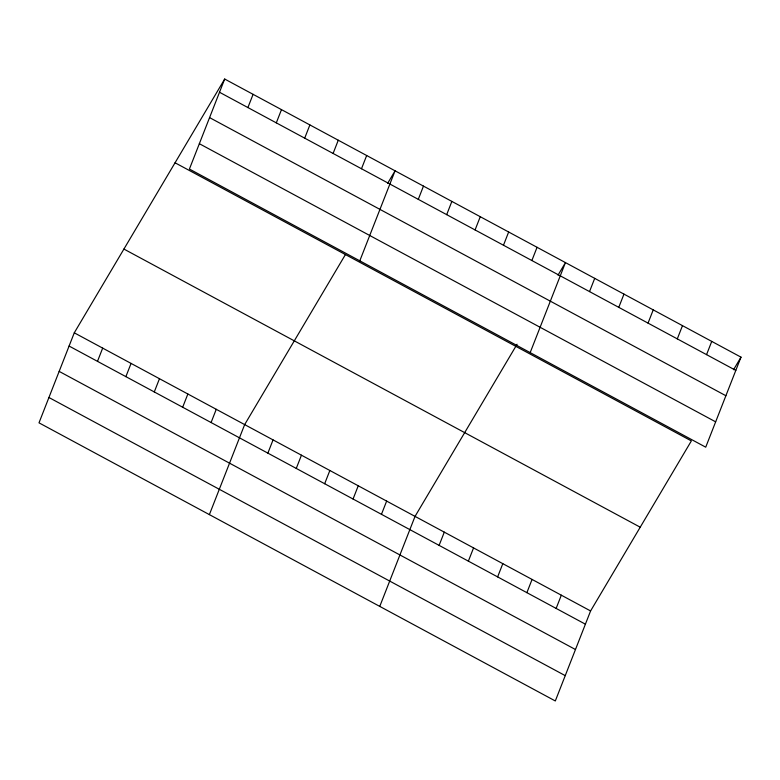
<?xml version="1.0" encoding="UTF-8"?>
<svg xmlns="http://www.w3.org/2000/svg" width="780" height="780" viewBox="0 0 780 780"><rect width="100%" height="100%" fill="white"/><g stroke="black" fill="none" stroke-linecap="round" stroke-linejoin="round"><path stroke-width="1.17" d="M224.689 79.034L189.413 169.046L705.725 447.184L741 357.162L224.689 79.034L74.276 332.816L39 422.838L555.311 700.966L590.587 610.954L691.363 440.915L175.051 162.776M97.49 361.345L102.677 348.114M125.882 376.642L131.069 363.412M247.903 107.562L253.09 94.331M154.284 391.94L159.471 378.709M276.305 122.86L281.482 109.629M182.676 407.238L187.863 394.007M304.697 138.157L309.884 124.927M211.078 422.536L216.265 409.305M333.099 153.455L338.276 140.224M209.381 514.615L244.657 424.603L345.433 254.563M361.491 168.753L366.678 155.512M267.872 453.131L273.058 439.901M359.794 260.832L395.07 170.81L387.631 183.378M296.264 468.429L301.45 455.198M418.285 199.349L423.472 186.108M324.665 483.727L329.852 470.496M446.686 214.646L451.864 201.406M353.057 499.024L358.244 485.794M475.078 229.944L480.265 216.703M381.459 514.322L386.646 501.092M503.48 245.232L508.658 232.001M379.762 606.401L415.038 516.389L517.062 344.253M531.872 260.53L537.059 247.299M439.111 545.376L444.298 532.145M530.176 352.619L565.451 262.597L558.012 275.165M468.37 561.142L473.558 547.911M589.524 291.593L594.711 278.363M497.63 576.898L502.808 563.667M618.784 307.349L623.971 294.119M526.88 592.663L532.067 579.433M648.043 323.115L653.231 309.884M556.14 608.419L561.327 595.189M677.303 338.881L682.481 325.64M706.553 354.637L711.74 341.406M733.551 369.73L741 357.162M219.511 92.264L735.813 370.402M209.576 117.605L725.887 395.733M199.349 143.705L715.65 421.844M123.913 249.064L640.224 527.202M74.276 332.816L590.587 610.954M69.088 346.047L585.4 624.185M59.163 371.387L575.465 649.525M48.925 397.498L565.237 675.636"/></g></svg>
